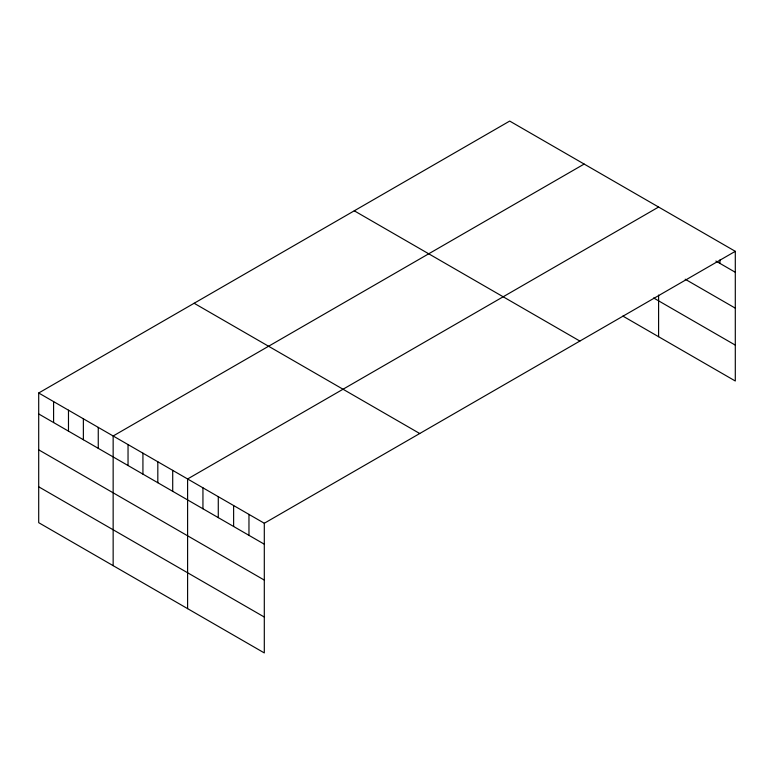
<?xml version="1.0" encoding="UTF-8"?>
<svg xmlns="http://www.w3.org/2000/svg" width="774" height="774" viewBox="0 0 774 774"><rect width="100%" height="100%" fill="white"/><g stroke="black" fill="none" stroke-linecap="round" stroke-linejoin="round"><path stroke-width="1.16" d="M735.3 251.327L264.302 523.253L264.302 652.927L38.7 522.673L38.7 392.998L509.698 121.073L735.3 251.327L735.3 381.002L622.857 316.082M584.147 164.059L113.149 435.985L113.149 565.659M658.597 207.045L187.598 478.971L187.598 608.635M715.873 261.051L735.3 272.274M685.184 279.221L735.3 308.149M653.633 297.971L735.3 345.117M354.269 210.809L579.871 341.063M194.129 303.263L419.731 433.517M38.7 392.998L264.302 523.253M38.7 413.945L264.302 544.199M38.7 449.829L264.302 580.084M38.7 486.798L264.302 617.042M719.955 259.929L719.955 263.421M658.597 295.058L658.597 336.709M248.967 514.4L248.967 535.347M233.622 505.538L233.622 526.484M218.278 496.685L218.278 517.632M202.943 487.823L202.943 508.77M172.708 470.369L172.708 491.316M157.819 461.778L157.819 482.724M142.929 453.177L142.929 474.123M128.039 444.586L128.039 465.532M98.259 427.393L98.259 448.339M83.369 418.792L83.369 439.738M68.48 410.191L68.48 431.137M53.59 401.6L53.59 422.546"/></g></svg>
